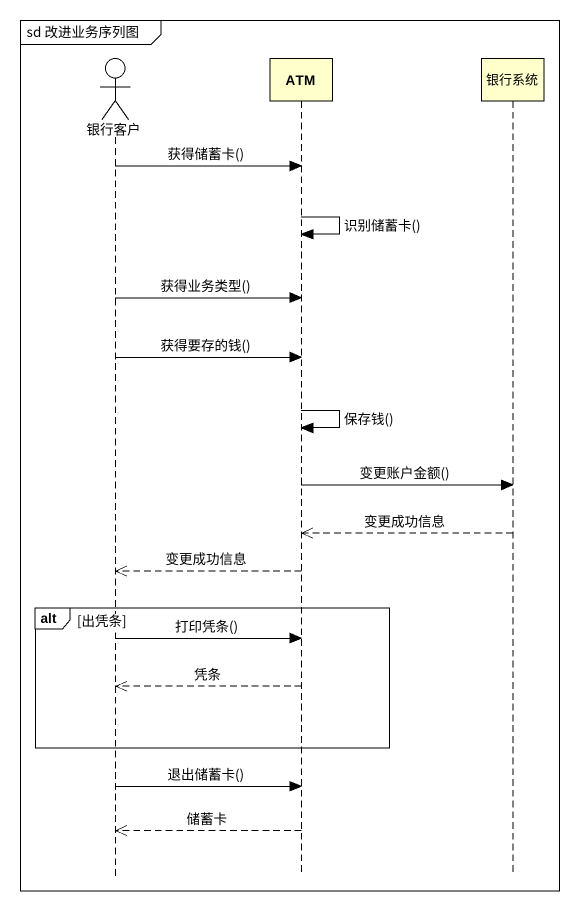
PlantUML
@startuml
mainframe sd 改进业务序列图
hide footbox
actor 银行客户
participant ATM
participant 银行系统

银行客户 -> ATM : 获得储蓄卡()
ATM -> ATM : 识别储蓄卡()
银行客户 -> ATM : 获得业务类型()
银行客户 -> ATM : 获得要存的钱()
ATM -> ATM : 保存钱()
ATM -> 银行系统 : 变更账户金额()
银行系统 -->> ATM : 变更成功信息
ATM -->> 银行客户 : 变更成功信息
alt 出凭条
  银行客户 -> ATM : 打印凭条()
  ATM -->> 银行客户 : 凭条
end
银行客户 -> ATM : 退出储蓄卡()
ATM -->> 银行客户 : 储蓄卡
@enduml
